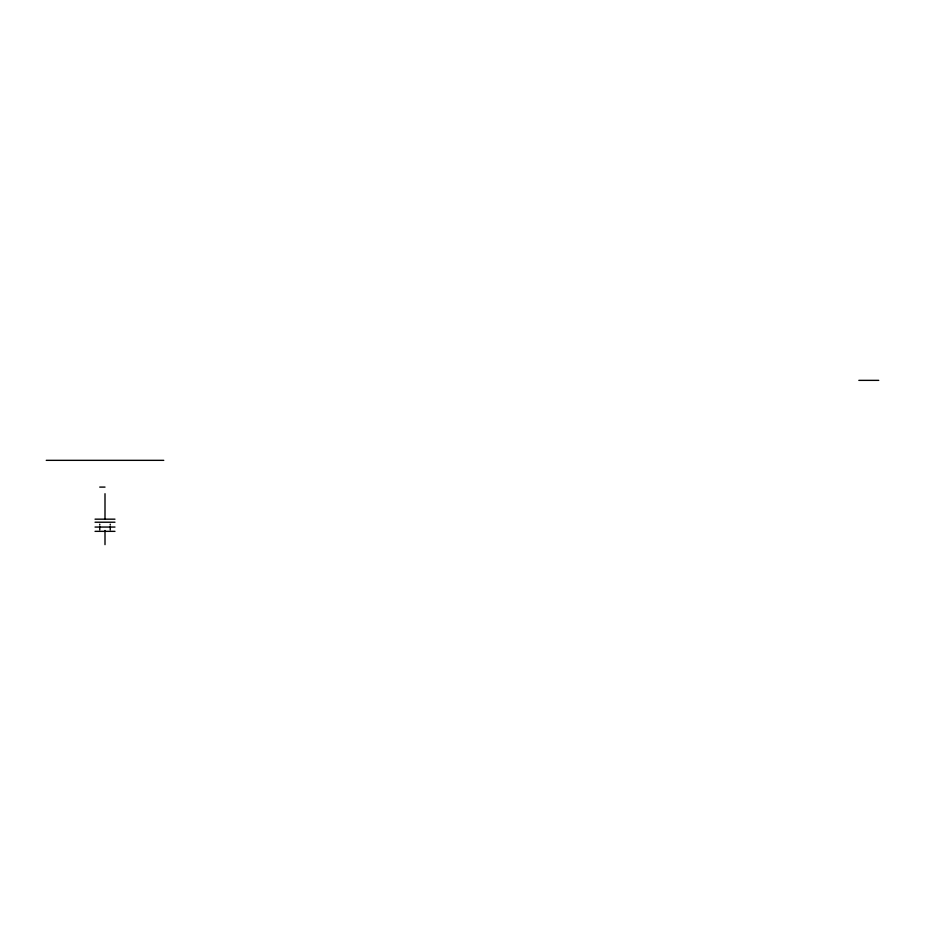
<?xml version="1.0" encoding="UTF-8"?>
<svg xmlns="http://www.w3.org/2000/svg" width="925" height="925" viewBox="0 0 925 925"><rect width="100%" height="100%" fill="white"/><g stroke="black" fill="none" stroke-linecap="round" stroke-linejoin="round"><path stroke-width="1.39" d="M110.272 526.556L110.225 529.956M99.738 525.018L99.761 524.186M858.828 380.36L878.75 380.36M46.25 460.338L163.76 460.338M99.727 487.093L105.011 487.093M95.044 519.168L114.966 519.168M95.044 522.22L114.966 522.22M95.044 527.053L114.966 527.053M95.044 531.343L114.966 531.343M99.773 529.956L99.727 526.556M110.237 524.186L110.26 525.018M104.999 493.707L104.999 519.168M104.999 530.488L104.999 544.64"/></g></svg>
